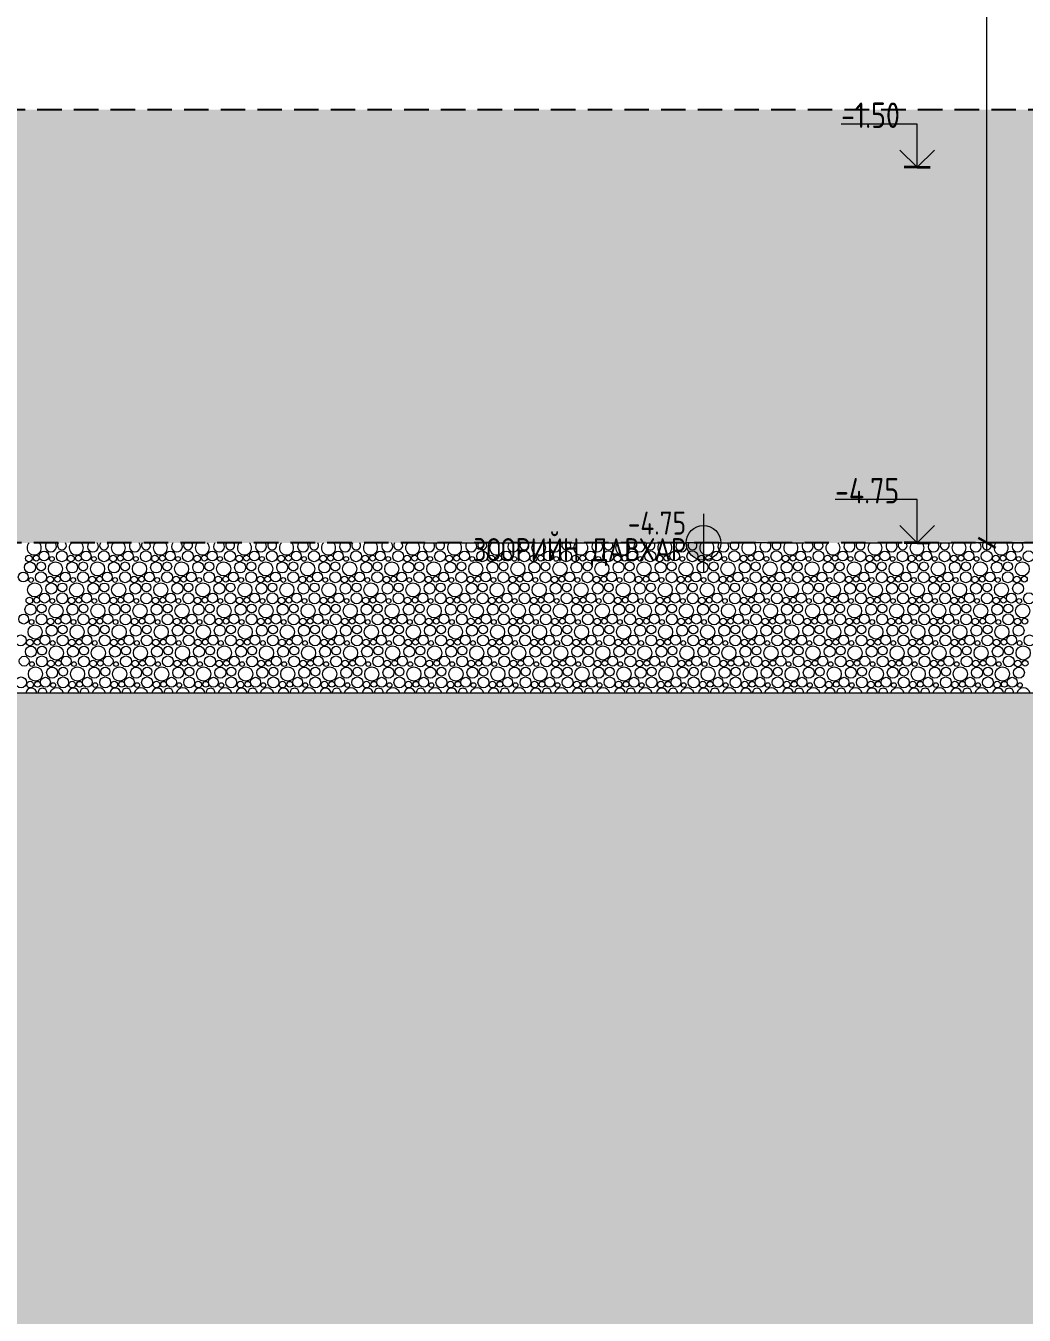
# Model space of a CAD drawing. Header units: millimetres. Extents: x 18162 to 7085488, y 72188 to 247925.
# Drawn here: x 3652466 to 3661105, y 83684 to 94843 of the extents above; entities that cross this region are included whole.
import ezdxf

# ---------------------------------------------------------------- set-up
doc = ezdxf.new("R2010")
doc.units = ezdxf.units.MM
doc.header["$MEASUREMENT"] = 0
doc.linetypes.add('Dot & Dashed', pattern=[670.277762, 317.5, -176.388889, 0, -176.388874])
doc.linetypes.add('Hidden Line', pattern=[317.5, 211.666667, -105.833333])
doc.layers.add('Drawing & Figure', color=7, linetype='Continuous')
doc.styles.add('GENERATED_STYLE_3', font='', dxfattribs={"width": 0.8})
doc.styles.get('GENERATED_STYLE_3').set_extended_font_data('ISOCPEUR MON')
doc.dimstyles.new('GENERATED_STYLE__7', dxfattribs={"dimtxt": 220.000005, "dimasz": 114, "dimexe": 0.18, "dimexo": 342.629951, "dimgap": 0, "dimtad": 1, "dimdec": 0, "dimzin": 0, "dimdsep": 46, "dimtxsty": 'GENERATED_STYLE_3', "dimblk": 'ARROWHEAD_2', "dimblk1": 'ARROWHEAD_2', "dimblk2": 'ARROWHEAD_2', "dimcen": 0.09, "dimclrd": 13, "dimclre": 13, "dimclrt": 13, "dimadec": 0, "dimazin": 0, "dimtfac": 1, "dimtdec": 4, "dimtmove": 0, "dimatfit": 3, "dimfxl": 1, "dimtolj": 1, "dimtzin": 0, "dimarcsym": 0})

# ---------------------------------------------------------------- blocks, each defined once
blk = doc.blocks.new('*X768', base_point=(3761975, 95118))
at = {"color": 254, "linetype": 'Continuous', "lineweight": 13}
for centre, radius in [((3652624, 90254), 42.6), ((3652778, 90252), 47.3), ((3652988, 90254), 42.6), ((3653142, 90252), 47.3), ((3653352, 90254), 42.6), ((3653505, 90252), 47.3), ((3653716, 90254), 42.6), ((3653869, 90252), 47.3), ((3654079, 90254), 42.6), ((3654233, 90252), 47.3), ((3654443, 90254), 42.6), ((3654596, 90252), 47.3), ((3654807, 90254), 42.6), ((3654960, 90252), 47.3), ((3655170, 90254), 42.6), ((3655324, 90252), 47.3), ((3655534, 90254), 42.6), ((3655688, 90252), 47.3), ((3655898, 90254), 42.6), ((3656051, 90252), 47.3), ((3656262, 90254), 42.6), ((3656415, 90252), 47.3), ((3656625, 90254), 42.6), ((3656779, 90252), 47.3), ((3656989, 90254), 42.6), ((3657142, 90252), 47.3), ((3657353, 90254), 42.6), ((3657506, 90252), 47.3), ((3657716, 90254), 42.6), ((3657870, 90252), 47.3), ((3658080, 90254), 42.6), ((3658234, 90252), 47.3), ((3658444, 90254), 42.6), ((3658597, 90252), 47.3), ((3658808, 90254), 42.6), ((3658961, 90252), 47.3), ((3659171, 90254), 42.6), ((3659325, 90252), 47.3), ((3659535, 90254), 42.6), ((3659688, 90252), 47.3), ((3659899, 90254), 42.6), ((3660052, 90252), 47.3), ((3660262, 90254), 42.6), ((3660416, 90252), 47.3), ((3660626, 90254), 42.6), ((3660780, 90252), 47.3), ((3660990, 90254), 42.6), ((3661143, 90252), 47.3), ((3652503, 90155), 47.7), ((3652493, 90233), 28.6), ((3652557, 90236), 25.1), ((3652599, 90164), 38.4), ((3652723, 90143), 61.2), ((3652692, 90229), 20.7), ((3652867, 90155), 47.7), ((3652857, 90233), 28.6), ((3652921, 90236), 25.1), ((3652963, 90164), 38.4), ((3653087, 90143), 61.2), ((3653056, 90229), 20.7), ((3653230, 90155), 47.7), ((3653221, 90233), 28.6), ((3653285, 90236), 25.1), ((3653326, 90164), 38.4), ((3653450, 90143), 61.2), ((3653419, 90229), 20.7), ((3653594, 90155), 47.7), ((3653584, 90233), 28.6), ((3653648, 90236), 25.1), ((3653690, 90164), 38.4), ((3653814, 90143), 61.2), ((3653783, 90229), 20.7), ((3653958, 90155), 47.7), ((3653948, 90233), 28.6), ((3654012, 90236), 25.1), ((3654054, 90164), 38.4), ((3654178, 90143), 61.2), ((3654147, 90229), 20.7), ((3654321, 90155), 47.7), ((3654312, 90233), 28.6), ((3654376, 90236), 25.1), ((3654418, 90164), 38.4), ((3654542, 90143), 61.2), ((3654510, 90229), 20.7), ((3654685, 90155), 47.7), ((3654676, 90233), 28.6), ((3654739, 90236), 25.1), ((3654781, 90164), 38.4), ((3654905, 90143), 61.2), ((3654874, 90229), 20.7), ((3655049, 90155), 47.7), ((3655039, 90233), 28.6), ((3655103, 90236), 25.1), ((3655145, 90164), 38.4), ((3655269, 90143), 61.2), ((3655238, 90229), 20.7), ((3655413, 90155), 47.7), ((3655403, 90233), 28.6), ((3655467, 90236), 25.1), ((3655509, 90164), 38.4), ((3655633, 90143), 61.2), ((3655602, 90229), 20.7), ((3655776, 90155), 47.7), ((3655767, 90233), 28.6), ((3655830, 90236), 25.1), ((3655872, 90164), 38.4), ((3655996, 90143), 61.2), ((3655965, 90229), 20.7), ((3656140, 90155), 47.7), ((3656130, 90233), 28.6), ((3656194, 90236), 25.1), ((3656236, 90164), 38.4), ((3656360, 90143), 61.2), ((3656329, 90229), 20.7), ((3656504, 90155), 47.7), ((3656494, 90233), 28.6), ((3656558, 90236), 25.1), ((3656600, 90164), 38.4), ((3656724, 90143), 61.2), ((3656693, 90229), 20.7), ((3656867, 90155), 47.7), ((3656858, 90233), 28.6), ((3656922, 90236), 25.1), ((3656963, 90164), 38.4), ((3657088, 90143), 61.2), ((3657056, 90229), 20.7), ((3657231, 90155), 47.7), ((3657221, 90233), 28.6), ((3657285, 90236), 25.1), ((3657327, 90164), 38.4), ((3657451, 90143), 61.2), ((3657420, 90229), 20.7), ((3657595, 90155), 47.7), ((3657585, 90233), 28.6), ((3657649, 90236), 25.1), ((3657691, 90164), 38.4), ((3657815, 90143), 61.2), ((3657784, 90229), 20.7), ((3657959, 90155), 47.7), ((3657949, 90233), 28.6), ((3658013, 90236), 25.1), ((3658055, 90164), 38.4), ((3658179, 90143), 61.2), ((3658147, 90229), 20.7), ((3658322, 90155), 47.7), ((3658313, 90233), 28.6), ((3658376, 90236), 25.1), ((3658418, 90164), 38.4), ((3658542, 90143), 61.2), ((3658511, 90229), 20.7), ((3658686, 90155), 47.7), ((3658676, 90233), 28.6), ((3658740, 90236), 25.1), ((3658782, 90164), 38.4), ((3658906, 90143), 61.2), ((3658875, 90229), 20.7), ((3659050, 90155), 47.7), ((3659040, 90233), 28.6), ((3659104, 90236), 25.1), ((3659146, 90164), 38.4), ((3659270, 90143), 61.2), ((3659239, 90229), 20.7), ((3659413, 90155), 47.7), ((3659404, 90233), 28.6), ((3659468, 90236), 25.1), ((3659509, 90164), 38.4), ((3659634, 90143), 61.2), ((3659602, 90229), 20.7), ((3659777, 90155), 47.7), ((3659767, 90233), 28.6), ((3659831, 90236), 25.1), ((3659873, 90164), 38.4), ((3659997, 90143), 61.2), ((3659966, 90229), 20.7), ((3660141, 90155), 47.7), ((3660131, 90233), 28.6), ((3660195, 90236), 25.1), ((3660237, 90164), 38.4), ((3660361, 90143), 61.2), ((3660330, 90229), 20.7), ((3660505, 90155), 47.7), ((3660495, 90233), 28.6), ((3660559, 90236), 25.1), ((3660601, 90164), 38.4), ((3660725, 90143), 61.2), ((3660693, 90229), 20.7), ((3660868, 90155), 47.7), ((3660859, 90233), 28.6), ((3660922, 90236), 25.1), ((3660964, 90164), 38.4), ((3661088, 90143), 61.2), ((3661057, 90229), 20.7), ((3652444, 90072), 42.6), ((3652512, 90047), 20.7), ((3652598, 90070), 47.3), ((3652677, 90051), 28.6), ((3652741, 90054), 25.1), ((3652808, 90072), 42.6), ((3652876, 90047), 20.7), ((3652962, 90070), 47.3), ((3653041, 90051), 28.6), ((3653105, 90054), 25.1), ((3653172, 90072), 42.6), ((3653239, 90047), 20.7), ((3653325, 90070), 47.3), ((3653404, 90051), 28.6), ((3653468, 90054), 25.1), ((3653536, 90072), 42.6), ((3653603, 90047), 20.7), ((3653689, 90070), 47.3), ((3653768, 90051), 28.6), ((3653832, 90054), 25.1), ((3653899, 90072), 42.6), ((3653967, 90047), 20.7), ((3654053, 90070), 47.3), ((3654132, 90051), 28.6), ((3654196, 90054), 25.1), ((3654263, 90072), 42.6), ((3654330, 90047), 20.7), ((3654416, 90070), 47.3), ((3654496, 90051), 28.6), ((3654559, 90054), 25.1), ((3654627, 90072), 42.6), ((3654694, 90047), 20.7), ((3654780, 90070), 47.3), ((3654859, 90051), 28.6), ((3654923, 90054), 25.1), ((3654990, 90072), 42.6), ((3655058, 90047), 20.7), ((3655144, 90070), 47.3), ((3655223, 90051), 28.6), ((3655287, 90054), 25.1), ((3655354, 90072), 42.6), ((3655422, 90047), 20.7), ((3655508, 90070), 47.3), ((3655587, 90051), 28.6), ((3655650, 90054), 25.1), ((3655718, 90072), 42.6), ((3655785, 90047), 20.7), ((3655871, 90070), 47.3), ((3655950, 90051), 28.6), ((3656014, 90054), 25.1), ((3656082, 90072), 42.6), ((3656149, 90047), 20.7), ((3656235, 90070), 47.3), ((3656314, 90051), 28.6), ((3656378, 90054), 25.1), ((3656445, 90072), 42.6), ((3656513, 90047), 20.7), ((3656599, 90070), 47.3), ((3656678, 90051), 28.6), ((3656742, 90054), 25.1), ((3656809, 90072), 42.6), ((3656876, 90047), 20.7), ((3656962, 90070), 47.3), ((3657041, 90051), 28.6), ((3657105, 90054), 25.1), ((3657173, 90072), 42.6), ((3657240, 90047), 20.7), ((3657326, 90070), 47.3), ((3657405, 90051), 28.6), ((3657469, 90054), 25.1), ((3657536, 90072), 42.6), ((3657604, 90047), 20.7), ((3657690, 90070), 47.3), ((3657769, 90051), 28.6), ((3657833, 90054), 25.1), ((3657900, 90072), 42.6), ((3657967, 90047), 20.7), ((3658054, 90070), 47.3), ((3658133, 90051), 28.6), ((3658196, 90054), 25.1), ((3658264, 90072), 42.6), ((3658331, 90047), 20.7), ((3658417, 90070), 47.3), ((3658496, 90051), 28.6), ((3658560, 90054), 25.1), ((3658628, 90072), 42.6), ((3658695, 90047), 20.7), ((3658781, 90070), 47.3), ((3658860, 90051), 28.6), ((3658924, 90054), 25.1), ((3658991, 90072), 42.6), ((3659059, 90047), 20.7), ((3659145, 90070), 47.3), ((3659224, 90051), 28.6), ((3659288, 90054), 25.1), ((3659355, 90072), 42.6), ((3659422, 90047), 20.7), ((3659508, 90070), 47.3), ((3659587, 90051), 28.6), ((3659651, 90054), 25.1), ((3659719, 90072), 42.6), ((3659786, 90047), 20.7), ((3659872, 90070), 47.3), ((3659951, 90051), 28.6), ((3660015, 90054), 25.1), ((3660082, 90072), 42.6), ((3660150, 90047), 20.7), ((3660236, 90070), 47.3), ((3660315, 90051), 28.6), ((3660379, 90054), 25.1), ((3660446, 90072), 42.6), ((3660513, 90047), 20.7), ((3660600, 90070), 47.3), ((3660679, 90051), 28.6), ((3660742, 90054), 25.1), ((3660810, 90072), 42.6), ((3660877, 90047), 20.7), ((3660963, 90070), 47.3), ((3661042, 90051), 28.6), ((3661106, 90054), 25.1), ((3652543, 89961), 61.2), ((3652687, 89973), 47.7), ((3652783, 89982), 38.4), ((3652907, 89961), 61.2), ((3653050, 89973), 47.7), ((3653146, 89982), 38.4), ((3653270, 89961), 61.2), ((3653414, 89973), 47.7), ((3653510, 89982), 38.4), ((3653634, 89961), 61.2), ((3653778, 89973), 47.7), ((3653874, 89982), 38.4), ((3653998, 89961), 61.2), ((3654141, 89973), 47.7), ((3654238, 89982), 38.4), ((3654362, 89961), 61.2), ((3654505, 89973), 47.7), ((3654601, 89982), 38.4), ((3654725, 89961), 61.2), ((3654869, 89973), 47.7), ((3654965, 89982), 38.4), ((3655089, 89961), 61.2), ((3655233, 89973), 47.7), ((3655329, 89982), 38.4), ((3655453, 89961), 61.2), ((3655596, 89973), 47.7), ((3655692, 89982), 38.4), ((3655816, 89961), 61.2), ((3655960, 89973), 47.7), ((3656056, 89982), 38.4), ((3656180, 89961), 61.2), ((3656324, 89973), 47.7), ((3656420, 89982), 38.4), ((3656544, 89961), 61.2), ((3656687, 89973), 47.7), ((3656783, 89982), 38.4), ((3656908, 89961), 61.2), ((3657051, 89973), 47.7), ((3657147, 89982), 38.4), ((3657271, 89961), 61.2), ((3657415, 89973), 47.7), ((3657511, 89982), 38.4), ((3657635, 89961), 61.2), ((3657779, 89973), 47.7), ((3657875, 89982), 38.4), ((3657999, 89961), 61.2), ((3658142, 89973), 47.7), ((3658238, 89982), 38.4), ((3658362, 89961), 61.2), ((3658506, 89973), 47.7), ((3658602, 89982), 38.4), ((3658726, 89961), 61.2), ((3658870, 89973), 47.7), ((3658966, 89982), 38.4), ((3659090, 89961), 61.2), ((3659233, 89973), 47.7), ((3659329, 89982), 38.4), ((3659454, 89961), 61.2), ((3659597, 89973), 47.7), ((3659693, 89982), 38.4), ((3659817, 89961), 61.2), ((3659961, 89973), 47.7), ((3660057, 89982), 38.4), ((3660181, 89961), 61.2), ((3660325, 89973), 47.7), ((3660421, 89982), 38.4), ((3660545, 89961), 61.2), ((3660688, 89973), 47.7), ((3660784, 89982), 38.4), ((3660908, 89961), 61.2), ((3661052, 89973), 47.7), ((3652507, 89791), 47.7), ((3652497, 89869), 28.6), ((3652561, 89872), 25.1), ((3652603, 89800), 38.4), ((3652628, 89890), 42.6), ((3652727, 89779), 61.2), ((3652696, 89865), 20.7), ((3652782, 89888), 47.3), ((3652870, 89791), 47.7), ((3652861, 89869), 28.6), ((3652925, 89872), 25.1), ((3652966, 89800), 38.4), ((3652992, 89890), 42.6), ((3653090, 89779), 61.2), ((3653059, 89865), 20.7), ((3653145, 89888), 47.3), ((3653234, 89791), 47.7), ((3653224, 89869), 28.6), ((3653288, 89872), 25.1), ((3653330, 89800), 38.4), ((3653356, 89890), 42.6), ((3653454, 89779), 61.2), ((3653423, 89865), 20.7), ((3653509, 89888), 47.3), ((3653598, 89791), 47.7), ((3653588, 89869), 28.6), ((3653652, 89872), 25.1), ((3653694, 89800), 38.4), ((3653719, 89890), 42.6), ((3653818, 89779), 61.2), ((3653787, 89865), 20.7), ((3653873, 89888), 47.3), ((3653961, 89791), 47.7), ((3653952, 89869), 28.6), ((3654016, 89872), 25.1), ((3654058, 89800), 38.4), ((3654083, 89890), 42.6), ((3654182, 89779), 61.2), ((3654150, 89865), 20.7), ((3654236, 89888), 47.3), ((3654325, 89791), 47.7), ((3654316, 89869), 28.6), ((3654379, 89872), 25.1), ((3654421, 89800), 38.4), ((3654447, 89890), 42.6), ((3654545, 89779), 61.2), ((3654514, 89865), 20.7), ((3654600, 89888), 47.3), ((3654689, 89791), 47.7), ((3654679, 89869), 28.6), ((3654743, 89872), 25.1), ((3654785, 89800), 38.4), ((3654810, 89890), 42.6), ((3654909, 89779), 61.2), ((3654878, 89865), 20.7), ((3654964, 89888), 47.3), ((3655053, 89791), 47.7), ((3655043, 89869), 28.6), ((3655107, 89872), 25.1), ((3655149, 89800), 38.4), ((3655174, 89890), 42.6), ((3655273, 89779), 61.2), ((3655242, 89865), 20.7), ((3655328, 89888), 47.3), ((3655416, 89791), 47.7), ((3655407, 89869), 28.6), ((3655470, 89872), 25.1), ((3655512, 89800), 38.4), ((3655538, 89890), 42.6), ((3655636, 89779), 61.2), ((3655605, 89865), 20.7), ((3655691, 89888), 47.3), ((3655780, 89791), 47.7), ((3655770, 89869), 28.6), ((3655834, 89872), 25.1), ((3655876, 89800), 38.4), ((3655902, 89890), 42.6), ((3656000, 89779), 61.2), ((3655969, 89865), 20.7), ((3656055, 89888), 47.3), ((3656144, 89791), 47.7), ((3656134, 89869), 28.6), ((3656198, 89872), 25.1), ((3656240, 89800), 38.4), ((3656265, 89890), 42.6), ((3656364, 89779), 61.2), ((3656333, 89865), 20.7), ((3656419, 89888), 47.3), ((3656507, 89791), 47.7), ((3656498, 89869), 28.6), ((3656562, 89872), 25.1), ((3656603, 89800), 38.4), ((3656629, 89890), 42.6), ((3656728, 89779), 61.2), ((3656696, 89865), 20.7), ((3656782, 89888), 47.3), ((3656871, 89791), 47.7), ((3656861, 89869), 28.6), ((3656925, 89872), 25.1), ((3656967, 89800), 38.4), ((3656993, 89890), 42.6), ((3657091, 89779), 61.2), ((3657060, 89865), 20.7), ((3657146, 89888), 47.3), ((3657235, 89791), 47.7), ((3657225, 89869), 28.6), ((3657289, 89872), 25.1), ((3657331, 89800), 38.4), ((3657356, 89890), 42.6), ((3657455, 89779), 61.2), ((3657424, 89865), 20.7), ((3657510, 89888), 47.3), ((3657599, 89791), 47.7), ((3657589, 89869), 28.6), ((3657653, 89872), 25.1), ((3657695, 89800), 38.4), ((3657720, 89890), 42.6), ((3657819, 89779), 61.2), ((3657787, 89865), 20.7), ((3657874, 89888), 47.3), ((3657962, 89791), 47.7), ((3657953, 89869), 28.6), ((3658016, 89872), 25.1), ((3658058, 89800), 38.4), ((3658084, 89890), 42.6), ((3658182, 89779), 61.2), ((3658151, 89865), 20.7), ((3658237, 89888), 47.3), ((3658326, 89791), 47.7), ((3658316, 89869), 28.6), ((3658380, 89872), 25.1), ((3658422, 89800), 38.4), ((3658448, 89890), 42.6), ((3658546, 89779), 61.2), ((3658515, 89865), 20.7), ((3658601, 89888), 47.3), ((3658690, 89791), 47.7), ((3658680, 89869), 28.6), ((3658744, 89872), 25.1), ((3658786, 89800), 38.4), ((3658811, 89890), 42.6), ((3658910, 89779), 61.2), ((3658879, 89865), 20.7), ((3658965, 89888), 47.3), ((3659053, 89791), 47.7), ((3659044, 89869), 28.6), ((3659108, 89872), 25.1), ((3659149, 89800), 38.4), ((3659175, 89890), 42.6), ((3659274, 89779), 61.2), ((3659242, 89865), 20.7), ((3659328, 89888), 47.3), ((3659417, 89791), 47.7), ((3659407, 89869), 28.6), ((3659471, 89872), 25.1), ((3659513, 89800), 38.4), ((3659539, 89890), 42.6), ((3659637, 89779), 61.2), ((3659606, 89865), 20.7), ((3659692, 89888), 47.3), ((3659781, 89791), 47.7), ((3659771, 89869), 28.6), ((3659835, 89872), 25.1), ((3659877, 89800), 38.4), ((3659902, 89890), 42.6), ((3660001, 89779), 61.2), ((3659970, 89865), 20.7), ((3660056, 89888), 47.3), ((3660145, 89791), 47.7), ((3660135, 89869), 28.6), ((3660199, 89872), 25.1), ((3660241, 89800), 38.4), ((3660266, 89890), 42.6), ((3660365, 89779), 61.2), ((3660333, 89865), 20.7), ((3660420, 89888), 47.3), ((3660508, 89791), 47.7), ((3660499, 89869), 28.6), ((3660562, 89872), 25.1), ((3660604, 89800), 38.4), ((3660630, 89890), 42.6), ((3660728, 89779), 61.2), ((3660697, 89865), 20.7), ((3660783, 89888), 47.3), ((3660872, 89791), 47.7), ((3660862, 89869), 28.6), ((3660926, 89872), 25.1), ((3660968, 89800), 38.4), ((3660993, 89890), 42.6), ((3661092, 89779), 61.2), ((3661061, 89865), 20.7), ((3661147, 89888), 47.3), ((3652448, 89708), 42.6), ((3652602, 89706), 47.3), ((3652812, 89708), 42.6), ((3652965, 89706), 47.3), ((3653176, 89708), 42.6), ((3653329, 89706), 47.3), ((3653539, 89708), 42.6), ((3653693, 89706), 47.3), ((3653903, 89708), 42.6), ((3654056, 89706), 47.3), ((3654267, 89708), 42.6), ((3654420, 89706), 47.3), ((3654630, 89708), 42.6), ((3654784, 89706), 47.3), ((3654994, 89708), 42.6), ((3655148, 89706), 47.3), ((3655358, 89708), 42.6), ((3655511, 89706), 47.3), ((3655722, 89708), 42.6), ((3655875, 89706), 47.3), ((3656085, 89708), 42.6), ((3656239, 89706), 47.3), ((3656449, 89708), 42.6), ((3656602, 89706), 47.3), ((3656813, 89708), 42.6), ((3656966, 89706), 47.3), ((3657176, 89708), 42.6), ((3657330, 89706), 47.3), ((3657540, 89708), 42.6), ((3657694, 89706), 47.3), ((3657904, 89708), 42.6), ((3658057, 89706), 47.3), ((3658268, 89708), 42.6), ((3658421, 89706), 47.3), ((3658631, 89708), 42.6), ((3658785, 89706), 47.3), ((3658995, 89708), 42.6), ((3659148, 89706), 47.3), ((3659359, 89708), 42.6), ((3659512, 89706), 47.3), ((3659722, 89708), 42.6), ((3659876, 89706), 47.3), ((3660086, 89708), 42.6), ((3660240, 89706), 47.3), ((3660450, 89708), 42.6), ((3660603, 89706), 47.3), ((3660813, 89708), 42.6), ((3660967, 89706), 47.3), ((3652547, 89597), 61.2), ((3652516, 89683), 20.7), ((3652690, 89609), 47.7), ((3652681, 89687), 28.6), ((3652745, 89690), 25.1), ((3652786, 89618), 38.4), ((3652910, 89597), 61.2), ((3652879, 89683), 20.7), ((3653054, 89609), 47.7), ((3653044, 89687), 28.6), ((3653108, 89690), 25.1), ((3653150, 89618), 38.4), ((3653274, 89597), 61.2), ((3653243, 89683), 20.7), ((3653418, 89609), 47.7), ((3653408, 89687), 28.6), ((3653472, 89690), 25.1), ((3653514, 89618), 38.4), ((3653638, 89597), 61.2), ((3653607, 89683), 20.7), ((3653781, 89609), 47.7), ((3653772, 89687), 28.6), ((3653836, 89690), 25.1), ((3653878, 89618), 38.4), ((3654002, 89597), 61.2), ((3653970, 89683), 20.7), ((3654145, 89609), 47.7), ((3654136, 89687), 28.6), ((3654199, 89690), 25.1), ((3654241, 89618), 38.4), ((3654365, 89597), 61.2), ((3654334, 89683), 20.7), ((3654509, 89609), 47.7), ((3654499, 89687), 28.6), ((3654563, 89690), 25.1), ((3654605, 89618), 38.4), ((3654729, 89597), 61.2), ((3654698, 89683), 20.7), ((3654873, 89609), 47.7), ((3654863, 89687), 28.6), ((3654927, 89690), 25.1), ((3654969, 89618), 38.4), ((3655093, 89597), 61.2), ((3655062, 89683), 20.7), ((3655236, 89609), 47.7), ((3655227, 89687), 28.6), ((3655290, 89690), 25.1), ((3655332, 89618), 38.4), ((3655456, 89597), 61.2), ((3655425, 89683), 20.7), ((3655600, 89609), 47.7), ((3655590, 89687), 28.6), ((3655654, 89690), 25.1), ((3655696, 89618), 38.4), ((3655820, 89597), 61.2), ((3655789, 89683), 20.7), ((3655964, 89609), 47.7), ((3655954, 89687), 28.6), ((3656018, 89690), 25.1), ((3656060, 89618), 38.4), ((3656184, 89597), 61.2), ((3656153, 89683), 20.7), ((3656327, 89609), 47.7), ((3656318, 89687), 28.6), ((3656382, 89690), 25.1), ((3656423, 89618), 38.4), ((3656548, 89597), 61.2), ((3656516, 89683), 20.7), ((3656691, 89609), 47.7), ((3656681, 89687), 28.6), ((3656745, 89690), 25.1), ((3656787, 89618), 38.4), ((3656911, 89597), 61.2), ((3656880, 89683), 20.7), ((3657055, 89609), 47.7), ((3657045, 89687), 28.6), ((3657109, 89690), 25.1), ((3657151, 89618), 38.4), ((3657275, 89597), 61.2), ((3657244, 89683), 20.7), ((3657419, 89609), 47.7), ((3657409, 89687), 28.6), ((3657473, 89690), 25.1), ((3657515, 89618), 38.4), ((3657639, 89597), 61.2), ((3657607, 89683), 20.7), ((3657782, 89609), 47.7), ((3657773, 89687), 28.6), ((3657836, 89690), 25.1), ((3657878, 89618), 38.4), ((3658002, 89597), 61.2), ((3657971, 89683), 20.7), ((3658146, 89609), 47.7), ((3658136, 89687), 28.6), ((3658200, 89690), 25.1), ((3658242, 89618), 38.4), ((3658366, 89597), 61.2), ((3658335, 89683), 20.7), ((3658510, 89609), 47.7), ((3658500, 89687), 28.6), ((3658564, 89690), 25.1), ((3658606, 89618), 38.4), ((3658730, 89597), 61.2), ((3658699, 89683), 20.7), ((3658873, 89609), 47.7), ((3658864, 89687), 28.6), ((3658928, 89690), 25.1), ((3658969, 89618), 38.4), ((3659094, 89597), 61.2), ((3659062, 89683), 20.7), ((3659237, 89609), 47.7), ((3659227, 89687), 28.6), ((3659291, 89690), 25.1), ((3659333, 89618), 38.4), ((3659457, 89597), 61.2), ((3659426, 89683), 20.7), ((3659601, 89609), 47.7), ((3659591, 89687), 28.6), ((3659655, 89690), 25.1), ((3659697, 89618), 38.4), ((3659821, 89597), 61.2), ((3659790, 89683), 20.7), ((3659965, 89609), 47.7), ((3659955, 89687), 28.6), ((3660019, 89690), 25.1), ((3660061, 89618), 38.4), ((3660185, 89597), 61.2), ((3660153, 89683), 20.7), ((3660328, 89609), 47.7), ((3660319, 89687), 28.6), ((3660382, 89690), 25.1), ((3660424, 89618), 38.4), ((3660548, 89597), 61.2), ((3660517, 89683), 20.7), ((3660692, 89609), 47.7), ((3660682, 89687), 28.6), ((3660746, 89690), 25.1), ((3660788, 89618), 38.4), ((3660912, 89597), 61.2), ((3660881, 89683), 20.7), ((3661056, 89609), 47.7), ((3661046, 89687), 28.6), ((3661110, 89690), 25.1), ((3652422, 89524), 47.3), ((3652501, 89505), 28.6), ((3652565, 89508), 25.1), ((3652632, 89526), 42.6), ((3652699, 89501), 20.7), ((3652785, 89524), 47.3), ((3652864, 89505), 28.6), ((3652928, 89508), 25.1), ((3652996, 89526), 42.6), ((3653063, 89501), 20.7), ((3653149, 89524), 47.3), ((3653228, 89505), 28.6), ((3653292, 89508), 25.1), ((3653359, 89526), 42.6), ((3653427, 89501), 20.7), ((3653513, 89524), 47.3), ((3653592, 89505), 28.6), ((3653656, 89508), 25.1), ((3653723, 89526), 42.6), ((3653790, 89501), 20.7), ((3653876, 89524), 47.3), ((3653956, 89505), 28.6), ((3654019, 89508), 25.1), ((3654087, 89526), 42.6), ((3654154, 89501), 20.7), ((3654240, 89524), 47.3), ((3654319, 89505), 28.6), ((3654383, 89508), 25.1), ((3654450, 89526), 42.6), ((3654518, 89501), 20.7), ((3654604, 89524), 47.3), ((3654683, 89505), 28.6), ((3654747, 89508), 25.1), ((3654814, 89526), 42.6), ((3654882, 89501), 20.7), ((3654968, 89524), 47.3), ((3655047, 89505), 28.6), ((3655110, 89508), 25.1), ((3655178, 89526), 42.6), ((3655245, 89501), 20.7), ((3655331, 89524), 47.3), ((3655410, 89505), 28.6), ((3655474, 89508), 25.1), ((3655542, 89526), 42.6), ((3655609, 89501), 20.7), ((3655695, 89524), 47.3), ((3655774, 89505), 28.6), ((3655838, 89508), 25.1), ((3655905, 89526), 42.6), ((3655973, 89501), 20.7), ((3656059, 89524), 47.3), ((3656138, 89505), 28.6), ((3656202, 89508), 25.1), ((3656269, 89526), 42.6), ((3656336, 89501), 20.7), ((3656422, 89524), 47.3), ((3656501, 89505), 28.6), ((3656565, 89508), 25.1), ((3656633, 89526), 42.6), ((3656700, 89501), 20.7), ((3656786, 89524), 47.3), ((3656865, 89505), 28.6), ((3656929, 89508), 25.1), ((3656996, 89526), 42.6), ((3657064, 89501), 20.7), ((3657150, 89524), 47.3), ((3657229, 89505), 28.6), ((3657293, 89508), 25.1), ((3657360, 89526), 42.6), ((3657427, 89501), 20.7), ((3657514, 89524), 47.3), ((3657593, 89505), 28.6), ((3657656, 89508), 25.1), ((3657724, 89526), 42.6), ((3657791, 89501), 20.7), ((3657877, 89524), 47.3), ((3657956, 89505), 28.6), ((3658020, 89508), 25.1), ((3658088, 89526), 42.6), ((3658155, 89501), 20.7), ((3658241, 89524), 47.3), ((3658320, 89505), 28.6), ((3658384, 89508), 25.1), ((3658451, 89526), 42.6), ((3658519, 89501), 20.7), ((3658605, 89524), 47.3), ((3658684, 89505), 28.6), ((3658748, 89508), 25.1), ((3658815, 89526), 42.6), ((3658882, 89501), 20.7), ((3658968, 89524), 47.3), ((3659047, 89505), 28.6), ((3659111, 89508), 25.1), ((3659179, 89526), 42.6), ((3659246, 89501), 20.7), ((3659332, 89524), 47.3), ((3659411, 89505), 28.6), ((3659475, 89508), 25.1), ((3659542, 89526), 42.6), ((3659610, 89501), 20.7), ((3659696, 89524), 47.3), ((3659775, 89505), 28.6), ((3659839, 89508), 25.1), ((3659906, 89526), 42.6), ((3659973, 89501), 20.7), ((3660060, 89524), 47.3), ((3660139, 89505), 28.6), ((3660202, 89508), 25.1), ((3660270, 89526), 42.6), ((3660337, 89501), 20.7), ((3660423, 89524), 47.3), ((3660502, 89505), 28.6), ((3660566, 89508), 25.1), ((3660633, 89526), 42.6), ((3660701, 89501), 20.7), ((3660787, 89524), 47.3), ((3660866, 89505), 28.6), ((3660930, 89508), 25.1), ((3660997, 89526), 42.6), ((3661065, 89501), 20.7), ((3661151, 89524), 47.3), ((3652510, 89427), 47.7), ((3652605, 89342), 47.3), ((3652606, 89436), 38.4), ((3652730, 89415), 61.2), ((3652874, 89427), 47.7), ((3652969, 89342), 47.3), ((3652970, 89436), 38.4), ((3653094, 89415), 61.2), ((3653238, 89427), 47.7), ((3653333, 89342), 47.3), ((3653334, 89436), 38.4), ((3653458, 89415), 61.2), ((3653601, 89427), 47.7), ((3653696, 89342), 47.3), ((3653698, 89436), 38.4), ((3653822, 89415), 61.2), ((3653965, 89427), 47.7), ((3654060, 89342), 47.3), ((3654061, 89436), 38.4), ((3654185, 89415), 61.2), ((3654329, 89427), 47.7), ((3654424, 89342), 47.3), ((3654425, 89436), 38.4), ((3654549, 89415), 61.2), ((3654693, 89427), 47.7), ((3654788, 89342), 47.3), ((3654789, 89436), 38.4), ((3654913, 89415), 61.2), ((3655056, 89427), 47.7), ((3655151, 89342), 47.3), ((3655152, 89436), 38.4), ((3655276, 89415), 61.2), ((3655420, 89427), 47.7), ((3655515, 89342), 47.3), ((3655516, 89436), 38.4), ((3655640, 89415), 61.2), ((3655784, 89427), 47.7), ((3655879, 89342), 47.3), ((3655880, 89436), 38.4), ((3656004, 89415), 61.2), ((3656147, 89427), 47.7), ((3656242, 89342), 47.3), ((3656243, 89436), 38.4), ((3656368, 89415), 61.2), ((3656511, 89427), 47.7), ((3656606, 89342), 47.3), ((3656607, 89436), 38.4), ((3656731, 89415), 61.2), ((3656875, 89427), 47.7), ((3656970, 89342), 47.3), ((3656971, 89436), 38.4), ((3657095, 89415), 61.2), ((3657239, 89427), 47.7), ((3657334, 89342), 47.3), ((3657335, 89436), 38.4), ((3657459, 89415), 61.2), ((3657602, 89427), 47.7), ((3657697, 89342), 47.3), ((3657698, 89436), 38.4), ((3657822, 89415), 61.2), ((3657966, 89427), 47.7), ((3658061, 89342), 47.3), ((3658062, 89436), 38.4), ((3658186, 89415), 61.2), ((3658330, 89427), 47.7), ((3658425, 89342), 47.3), ((3658426, 89436), 38.4), ((3658550, 89415), 61.2), ((3658693, 89427), 47.7), ((3658788, 89342), 47.3), ((3658789, 89436), 38.4), ((3658914, 89415), 61.2), ((3659057, 89427), 47.7), ((3659152, 89342), 47.3), ((3659153, 89436), 38.4), ((3659277, 89415), 61.2), ((3659421, 89427), 47.7), ((3659516, 89342), 47.3), ((3659517, 89436), 38.4), ((3659641, 89415), 61.2), ((3659785, 89427), 47.7), ((3659880, 89342), 47.3), ((3659881, 89436), 38.4), ((3660005, 89415), 61.2), ((3660148, 89427), 47.7), ((3660243, 89342), 47.3), ((3660244, 89436), 38.4), ((3660368, 89415), 61.2), ((3660512, 89427), 47.7), ((3660607, 89342), 47.3), ((3660608, 89436), 38.4), ((3660732, 89415), 61.2), ((3660876, 89427), 47.7), ((3660971, 89342), 47.3), ((3660972, 89436), 38.4), ((3661096, 89415), 61.2), ((3652452, 89344), 42.6), ((3652550, 89233), 61.2), ((3652519, 89319), 20.7), ((3652694, 89245), 47.7), ((3652684, 89323), 28.6), ((3652748, 89326), 25.1), ((3652790, 89254), 38.4), ((3652816, 89344), 42.6), ((3652914, 89233), 61.2), ((3652883, 89319), 20.7), ((3653058, 89245), 47.7), ((3653048, 89323), 28.6), ((3653112, 89326), 25.1), ((3653154, 89254), 38.4), ((3653179, 89344), 42.6), ((3653278, 89233), 61.2), ((3653247, 89319), 20.7), ((3653421, 89245), 47.7), ((3653412, 89323), 28.6), ((3653476, 89326), 25.1), ((3653518, 89254), 38.4), ((3653543, 89344), 42.6), ((3653642, 89233), 61.2), ((3653610, 89319), 20.7), ((3653785, 89245), 47.7), ((3653776, 89323), 28.6), ((3653839, 89326), 25.1), ((3653881, 89254), 38.4), ((3653907, 89344), 42.6), ((3654005, 89233), 61.2), ((3653974, 89319), 20.7), ((3654149, 89245), 47.7), ((3654139, 89323), 28.6), ((3654203, 89326), 25.1), ((3654245, 89254), 38.4), ((3654270, 89344), 42.6), ((3654369, 89233), 61.2), ((3654338, 89319), 20.7), ((3654513, 89245), 47.7), ((3654503, 89323), 28.6), ((3654567, 89326), 25.1), ((3654609, 89254), 38.4), ((3654634, 89344), 42.6), ((3654733, 89233), 61.2), ((3654702, 89319), 20.7), ((3654876, 89245), 47.7), ((3654867, 89323), 28.6), ((3654930, 89326), 25.1), ((3654972, 89254), 38.4), ((3654998, 89344), 42.6), ((3655096, 89233), 61.2), ((3655065, 89319), 20.7), ((3655240, 89245), 47.7), ((3655230, 89323), 28.6), ((3655294, 89326), 25.1), ((3655336, 89254), 38.4), ((3655362, 89344), 42.6), ((3655460, 89233), 61.2), ((3655429, 89319), 20.7), ((3655604, 89245), 47.7), ((3655594, 89323), 28.6), ((3655658, 89326), 25.1), ((3655700, 89254), 38.4), ((3655725, 89344), 42.6), ((3655824, 89233), 61.2), ((3655793, 89319), 20.7), ((3655967, 89245), 47.7), ((3655958, 89323), 28.6), ((3656022, 89326), 25.1), ((3656063, 89254), 38.4), ((3656089, 89344), 42.6), ((3656188, 89233), 61.2), ((3656156, 89319), 20.7), ((3656331, 89245), 47.7), ((3656321, 89323), 28.6), ((3656385, 89326), 25.1), ((3656427, 89254), 38.4), ((3656453, 89344), 42.6), ((3656551, 89233), 61.2), ((3656520, 89319), 20.7), ((3656695, 89245), 47.7), ((3656685, 89323), 28.6), ((3656749, 89326), 25.1), ((3656791, 89254), 38.4), ((3656816, 89344), 42.6), ((3656915, 89233), 61.2), ((3656884, 89319), 20.7), ((3657059, 89245), 47.7), ((3657049, 89323), 28.6), ((3657113, 89326), 25.1), ((3657155, 89254), 38.4), ((3657180, 89344), 42.6), ((3657279, 89233), 61.2), ((3657247, 89319), 20.7), ((3657422, 89245), 47.7), ((3657413, 89323), 28.6), ((3657476, 89326), 25.1), ((3657518, 89254), 38.4), ((3657544, 89344), 42.6), ((3657642, 89233), 61.2), ((3657611, 89319), 20.7), ((3657786, 89245), 47.7), ((3657776, 89323), 28.6), ((3657840, 89326), 25.1), ((3657882, 89254), 38.4), ((3657908, 89344), 42.6), ((3658006, 89233), 61.2), ((3657975, 89319), 20.7), ((3658150, 89245), 47.7), ((3658140, 89323), 28.6), ((3658204, 89326), 25.1), ((3658246, 89254), 38.4), ((3658271, 89344), 42.6), ((3658370, 89233), 61.2), ((3658339, 89319), 20.7), ((3658513, 89245), 47.7), ((3658504, 89323), 28.6), ((3658568, 89326), 25.1), ((3658609, 89254), 38.4), ((3658635, 89344), 42.6), ((3658734, 89233), 61.2), ((3658702, 89319), 20.7), ((3658877, 89245), 47.7), ((3658867, 89323), 28.6), ((3658931, 89326), 25.1), ((3658973, 89254), 38.4), ((3658999, 89344), 42.6), ((3659097, 89233), 61.2), ((3659066, 89319), 20.7), ((3659241, 89245), 47.7), ((3659231, 89323), 28.6), ((3659295, 89326), 25.1), ((3659337, 89254), 38.4), ((3659362, 89344), 42.6), ((3659461, 89233), 61.2), ((3659430, 89319), 20.7), ((3659605, 89245), 47.7), ((3659595, 89323), 28.6), ((3659659, 89326), 25.1), ((3659701, 89254), 38.4), ((3659726, 89344), 42.6), ((3659825, 89233), 61.2), ((3659793, 89319), 20.7), ((3659968, 89245), 47.7), ((3659959, 89323), 28.6), ((3660022, 89326), 25.1), ((3660064, 89254), 38.4), ((3660090, 89344), 42.6), ((3660188, 89233), 61.2), ((3660157, 89319), 20.7), ((3660332, 89245), 47.7), ((3660322, 89323), 28.6), ((3660386, 89326), 25.1), ((3660428, 89254), 38.4), ((3660453, 89344), 42.6), ((3660552, 89233), 61.2), ((3660521, 89319), 20.7), ((3660696, 89245), 47.7), ((3660686, 89323), 28.6), ((3660750, 89326), 25.1), ((3660792, 89254), 38.4), ((3660817, 89344), 42.6), ((3660916, 89233), 61.2), ((3660885, 89319), 20.7), ((3661059, 89245), 47.7), ((3661050, 89323), 28.6), ((3661113, 89326), 25.1), ((3652425, 89160), 47.3), ((3652504, 89141), 28.6), ((3652568, 89144), 25.1), ((3652636, 89162), 42.6), ((3652789, 89160), 47.3), ((3652868, 89141), 28.6), ((3652932, 89144), 25.1), ((3652999, 89162), 42.6), ((3653153, 89160), 47.3), ((3653232, 89141), 28.6), ((3653296, 89144), 25.1), ((3653363, 89162), 42.6), ((3653516, 89160), 47.3), ((3653596, 89141), 28.6), ((3653659, 89144), 25.1), ((3653727, 89162), 42.6), ((3653880, 89160), 47.3), ((3653959, 89141), 28.6), ((3654023, 89144), 25.1), ((3654090, 89162), 42.6), ((3654244, 89160), 47.3), ((3654323, 89141), 28.6), ((3654387, 89144), 25.1), ((3654454, 89162), 42.6), ((3654608, 89160), 47.3), ((3654687, 89141), 28.6), ((3654750, 89144), 25.1), ((3654818, 89162), 42.6), ((3654971, 89160), 47.3), ((3655050, 89141), 28.6), ((3655114, 89144), 25.1), ((3655182, 89162), 42.6), ((3655335, 89160), 47.3), ((3655414, 89141), 28.6), ((3655478, 89144), 25.1), ((3655545, 89162), 42.6), ((3655699, 89160), 47.3), ((3655778, 89141), 28.6), ((3655842, 89144), 25.1), ((3655909, 89162), 42.6), ((3656062, 89160), 47.3), ((3656141, 89141), 28.6), ((3656205, 89144), 25.1), ((3656273, 89162), 42.6), ((3656426, 89160), 47.3), ((3656505, 89141), 28.6), ((3656569, 89144), 25.1), ((3656636, 89162), 42.6), ((3656790, 89160), 47.3), ((3656869, 89141), 28.6), ((3656933, 89144), 25.1), ((3657000, 89162), 42.6), ((3657154, 89160), 47.3), ((3657233, 89141), 28.6), ((3657296, 89144), 25.1), ((3657364, 89162), 42.6), ((3657517, 89160), 47.3), ((3657596, 89141), 28.6), ((3657660, 89144), 25.1), ((3657728, 89162), 42.6), ((3657881, 89160), 47.3), ((3657960, 89141), 28.6), ((3658024, 89144), 25.1), ((3658091, 89162), 42.6), ((3658245, 89160), 47.3), ((3658324, 89141), 28.6), ((3658388, 89144), 25.1), ((3658455, 89162), 42.6), ((3658608, 89160), 47.3), ((3658687, 89141), 28.6), ((3658751, 89144), 25.1), ((3658819, 89162), 42.6), ((3658972, 89160), 47.3), ((3659051, 89141), 28.6), ((3659115, 89144), 25.1), ((3659182, 89162), 42.6), ((3659336, 89160), 47.3), ((3659415, 89141), 28.6), ((3659479, 89144), 25.1), ((3659546, 89162), 42.6), ((3659700, 89160), 47.3), ((3659779, 89141), 28.6), ((3659842, 89144), 25.1), ((3659910, 89162), 42.6), ((3660063, 89160), 47.3), ((3660142, 89141), 28.6), ((3660206, 89144), 25.1), ((3660273, 89162), 42.6), ((3660427, 89160), 47.3), ((3660506, 89141), 28.6), ((3660570, 89144), 25.1), ((3660637, 89162), 42.6), ((3660791, 89160), 47.3), ((3660870, 89141), 28.6), ((3660933, 89144), 25.1), ((3661001, 89162), 42.6), ((3652703, 89137), 20.7), ((3653067, 89137), 20.7), ((3653430, 89137), 20.7), ((3653794, 89137), 20.7), ((3654158, 89137), 20.7), ((3654522, 89137), 20.7), ((3654885, 89137), 20.7), ((3655249, 89137), 20.7), ((3655613, 89137), 20.7), ((3655976, 89137), 20.7), ((3656340, 89137), 20.7), ((3656704, 89137), 20.7), ((3657067, 89137), 20.7), ((3657431, 89137), 20.7), ((3657795, 89137), 20.7), ((3658159, 89137), 20.7), ((3658522, 89137), 20.7), ((3658886, 89137), 20.7), ((3659250, 89137), 20.7), ((3659613, 89137), 20.7), ((3659977, 89137), 20.7), ((3660341, 89137), 20.7), ((3660705, 89137), 20.7), ((3661068, 89137), 20.7)]:
    blk.add_circle(centre, radius, dxfattribs=at)
for centre, radius, start, end in [((3652539, 90325), 61.2, 135.2242, 44.7758), ((3652683, 90337), 47.7, 140.0127, 39.9873), ((3652779, 90346), 38.4, 145.2936, 34.7064), ((3652903, 90325), 61.2, 135.2242, 44.7758), ((3653047, 90337), 47.7, 140.0127, 39.9873), ((3653143, 90346), 38.4, 145.2936, 34.7064), ((3653267, 90325), 61.2, 135.2242, 44.7758), ((3653410, 90337), 47.7, 140.0127, 39.9873), ((3653506, 90346), 38.4, 145.2936, 34.7064), ((3653630, 90325), 61.2, 135.2242, 44.7758), ((3653774, 90337), 47.7, 140.0127, 39.9873), ((3653870, 90346), 38.4, 145.2936, 34.7064), ((3653994, 90325), 61.2, 135.2242, 44.7758), ((3654138, 90337), 47.7, 140.0127, 39.9873), ((3654234, 90346), 38.4, 145.2936, 34.7064), ((3654358, 90325), 61.2, 135.2242, 44.7758), ((3654501, 90337), 47.7, 140.0127, 39.9873), ((3654598, 90346), 38.4, 145.2936, 34.7064), ((3654722, 90325), 61.2, 135.2242, 44.7758), ((3654865, 90337), 47.7, 140.0127, 39.9873), ((3654961, 90346), 38.4, 145.2936, 34.7064), ((3655085, 90325), 61.2, 135.2242, 44.7758), ((3655229, 90337), 47.7, 140.0127, 39.9873), ((3655325, 90346), 38.4, 145.2936, 34.7064), ((3655449, 90325), 61.2, 135.2242, 44.7758), ((3655593, 90337), 47.7, 140.0127, 39.9873), ((3655689, 90346), 38.4, 145.2936, 34.7064), ((3655813, 90325), 61.2, 135.2242, 44.7758), ((3655956, 90337), 47.7, 140.0127, 39.9873), ((3656052, 90346), 38.4, 145.2936, 34.7064), ((3656176, 90325), 61.2, 135.2242, 44.7758), ((3656320, 90337), 47.7, 140.0127, 39.9873), ((3656416, 90346), 38.4, 145.2936, 34.7064), ((3656540, 90325), 61.2, 135.2242, 44.7758), ((3656684, 90337), 47.7, 140.0127, 39.9873), ((3656780, 90346), 38.4, 145.2936, 34.7064), ((3656904, 90325), 61.2, 135.2242, 44.7758), ((3657047, 90337), 47.7, 140.0127, 39.9873), ((3657143, 90346), 38.4, 145.2936, 34.7064), ((3657268, 90325), 61.2, 135.2242, 44.7758), ((3657411, 90337), 47.7, 140.0127, 39.9873), ((3657507, 90346), 38.4, 145.2936, 34.7064), ((3657631, 90325), 61.2, 135.2242, 44.7758), ((3657775, 90337), 47.7, 140.0127, 39.9873), ((3657871, 90346), 38.4, 145.2936, 34.7064), ((3657995, 90325), 61.2, 135.2242, 44.7758), ((3658139, 90337), 47.7, 140.0127, 39.9873), ((3658235, 90346), 38.4, 145.2936, 34.7064), ((3658359, 90325), 61.2, 135.2242, 44.7758), ((3658502, 90337), 47.7, 140.0127, 39.9873), ((3658598, 90346), 38.4, 145.2936, 34.7064), ((3658722, 90325), 61.2, 135.2242, 44.7758), ((3658866, 90337), 47.7, 140.0127, 39.9873), ((3658962, 90346), 38.4, 145.2936, 34.7064), ((3659086, 90325), 61.2, 135.2242, 44.7758), ((3659230, 90337), 47.7, 140.0127, 39.9873), ((3659326, 90346), 38.4, 145.2936, 34.7064), ((3659450, 90325), 61.2, 135.2242, 44.7758), ((3659593, 90337), 47.7, 140.0127, 39.9873), ((3659689, 90346), 38.4, 145.2936, 34.7064), ((3659814, 90325), 61.2, 135.2242, 44.7758), ((3659957, 90337), 47.7, 140.0127, 39.9873), ((3660053, 90346), 38.4, 145.2936, 34.7064), ((3660177, 90325), 61.2, 135.2242, 44.7758), ((3660321, 90337), 47.7, 140.0127, 39.9873), ((3660417, 90346), 38.4, 145.2936, 34.7064), ((3660541, 90325), 61.2, 135.2242, 44.7758), ((3660685, 90337), 47.7, 140.0127, 39.9873), ((3660781, 90346), 38.4, 145.2936, 34.7064), ((3660905, 90325), 61.2, 135.2242, 44.7758), ((3661048, 90337), 47.7, 140.0127, 39.9873), ((3652514, 89063), 47.7, 5.5698, 174.4302), ((3652610, 89072), 38.4, 353.7314, 186.2686), ((3652734, 89051), 61.2, 16.2097, 163.7903), ((3652878, 89063), 47.7, 5.5698, 174.4302), ((3652974, 89072), 38.4, 353.7314, 186.2686), ((3653098, 89051), 61.2, 16.2097, 163.7903), ((3653241, 89063), 47.7, 5.5698, 174.4302), ((3653338, 89072), 38.4, 353.7314, 186.2686), ((3653462, 89051), 61.2, 16.2097, 163.7903), ((3653605, 89063), 47.7, 5.5698, 174.4302), ((3653701, 89072), 38.4, 353.7314, 186.2686), ((3653825, 89051), 61.2, 16.2097, 163.7903), ((3653969, 89063), 47.7, 5.5698, 174.4302), ((3654065, 89072), 38.4, 353.7314, 186.2686), ((3654189, 89051), 61.2, 16.2097, 163.7903), ((3654333, 89063), 47.7, 5.5698, 174.4302), ((3654429, 89072), 38.4, 353.7314, 186.2686), ((3654553, 89051), 61.2, 16.2097, 163.7903), ((3654696, 89063), 47.7, 5.5698, 174.4302), ((3654792, 89072), 38.4, 353.7314, 186.2686), ((3654916, 89051), 61.2, 16.2097, 163.7903), ((3655060, 89063), 47.7, 5.5698, 174.4302), ((3655156, 89072), 38.4, 353.7314, 186.2686), ((3655280, 89051), 61.2, 16.2097, 163.7903), ((3655424, 89063), 47.7, 5.5698, 174.4302), ((3655520, 89072), 38.4, 353.7314, 186.2686), ((3655644, 89051), 61.2, 16.2097, 163.7903), ((3655787, 89063), 47.7, 5.5698, 174.4302), ((3655883, 89072), 38.4, 353.7314, 186.2686), ((3656008, 89051), 61.2, 16.2097, 163.7903), ((3656151, 89063), 47.7, 5.5698, 174.4302), ((3656247, 89072), 38.4, 353.7314, 186.2686), ((3656371, 89051), 61.2, 16.2097, 163.7903), ((3656515, 89063), 47.7, 5.5698, 174.4302), ((3656611, 89072), 38.4, 353.7314, 186.2686), ((3656735, 89051), 61.2, 16.2097, 163.7903), ((3656879, 89063), 47.7, 5.5698, 174.4302), ((3656975, 89072), 38.4, 353.7314, 186.2686), ((3657099, 89051), 61.2, 16.2097, 163.7903), ((3657242, 89063), 47.7, 5.5698, 174.4302), ((3657338, 89072), 38.4, 353.7314, 186.2686), ((3657462, 89051), 61.2, 16.2097, 163.7903), ((3657606, 89063), 47.7, 5.5698, 174.4302), ((3657702, 89072), 38.4, 353.7314, 186.2686), ((3657826, 89051), 61.2, 16.2097, 163.7903), ((3657970, 89063), 47.7, 5.5698, 174.4302), ((3658066, 89072), 38.4, 353.7314, 186.2686), ((3658190, 89051), 61.2, 16.2097, 163.7903), ((3658333, 89063), 47.7, 5.5698, 174.4302), ((3658429, 89072), 38.4, 353.7314, 186.2686), ((3658554, 89051), 61.2, 16.2097, 163.7903), ((3658697, 89063), 47.7, 5.5698, 174.4302), ((3658793, 89072), 38.4, 353.7314, 186.2686), ((3658917, 89051), 61.2, 16.2097, 163.7903), ((3659061, 89063), 47.7, 5.5698, 174.4302), ((3659157, 89072), 38.4, 353.7314, 186.2686), ((3659281, 89051), 61.2, 16.2097, 163.7903), ((3659425, 89063), 47.7, 5.5698, 174.4302), ((3659521, 89072), 38.4, 353.7314, 186.2686), ((3659645, 89051), 61.2, 16.2097, 163.7903), ((3659788, 89063), 47.7, 5.5698, 174.4302), ((3659884, 89072), 38.4, 353.7314, 186.2686), ((3660008, 89051), 61.2, 16.2097, 163.7903), ((3660152, 89063), 47.7, 5.5698, 174.4302), ((3660248, 89072), 38.4, 353.7314, 186.2686), ((3660372, 89051), 61.2, 16.2097, 163.7903), ((3660516, 89063), 47.7, 5.5698, 174.4302), ((3660612, 89072), 38.4, 353.7314, 186.2686), ((3660736, 89051), 61.2, 16.2097, 163.7903), ((3660879, 89063), 47.7, 5.5698, 174.4302), ((3660975, 89072), 38.4, 353.7314, 186.2686), ((3661099, 89051), 61.2, 16.2097, 163.7903)]:
    blk.add_arc(centre, radius, start, end, dxfattribs=at)
blk = doc.blocks.new('*D1248', base_point=(3761975, 95118))
at = {"color": 13, "linetype": 'Continuous', "lineweight": 13}
for p, q in [((3660780, 145568), (3660780, 145641)), ((3664636, 145568), (3660667, 145568)), ((3660780, 90368), (3660780, 145568)), ((3664786, 90368), (3660667, 90368)), ((3660780, 90295), (3660780, 90368))]:
    blk.add_line(p, q, dxfattribs=at)
at = {"color": 12, "linetype": 'Continuous', "lineweight": 35}
for p, q in [((3660855, 145525), (3660705, 145611)), ((3660705, 90411), (3660855, 90325))]:
    blk.add_line(p, q, dxfattribs=at)
at = {"color": 13, "lineweight": 13, "insert": (3660843, 117630), "char_height": 220, "attachment_point": 7, "rotation": 90, "style": 'GENERATED_STYLE_3'}
blk.add_mtext('\\A1;{\\pql;\\fISOCPEUR MON|b0|i0|c0|p0;\\W0.800000;55,200}', dxfattribs=at)
blk = doc.blocks.new('ARROWHEAD_2')
at = {"color": 0, "linetype": 'Continuous', "lineweight": 0}
for p, q in [((0, 0), (-1, 0)), ((-0.378, -0.655), (0.378, 0.655))]:
    blk.add_line(p, q, dxfattribs=at)

msp = doc.modelspace()

# ---------------------------------------------------------------- hatches: boundary and pattern name
at = {"linetype": 'Continuous', "lineweight": 13}
h = msp.add_hatch(dxfattribs=at)
h.set_pattern_fill('Earth_0003', color=254, style=0, pattern_type=2)
h.set_pattern_definition([(45, (3761974.73, 95118), (-275.7716, 275.7716), []), (45, (3761882.8, 95209.9), (-551.5433, 551.5433), []), (45, (3761790.9, 95301.85), (-551.5433, 551.5433), []), (135, (3761698.96, 95393.78), (91.92388, 91.92388), [390, -390])])
h.paths.add_polyline_path([(3610592.4, 72524.1), (3664229.1, 72524.1), (3726468.1, 72524.1), (3726468.1, 91687.6), (3688648.6, 91687.6), (3686029.1, 89068), (3684529.1, 89068), (3684429.1, 89068), (3664229.1, 89068), (3664129.1, 89068), (3640232.8, 89068), (3634482.8, 94818), (3610592.4, 94818)])
at = {"linetype": 'Continuous', "lineweight": 0}
msp.add_hatch(color=49, dxfattribs=at).paths.add_polyline_path([(3665129.1, 90368), (3645005.9, 90368), (3645005.9, 94118), (3665129.1, 94118)])
at = {"linetype": 'Continuous', "lineweight": 5}
for points in [[(3658329.3, 90368), (3658479.3, 90368, 0.4142136), (3658329.3, 90518)], [(3658329.3, 90368), (3658179.3, 90368, 0.4142136), (3658329.3, 90218)]]:
    msp.add_hatch(color=7, dxfattribs=at).paths.add_polyline_path(points)

# ---------------------------------------------------------------- linework, layer by layer
at = {"color": 13, "linetype": 'Continuous', "lineweight": 13}
for p, q in [((3660179.6, 93993), (3659520.3, 93993)), ((3660179.6, 93618), (3660179.6, 93993)), ((3660179.6, 93618), (3660029.6, 93768)), ((3660329.6, 93768), (3660179.6, 93618)), ((3660179.6, 90743), (3659467.6, 90743)), ((3660179.6, 90368), (3660179.6, 90743)), ((3660179.6, 90368), (3660029.6, 90518)), ((3660329.6, 90518), (3660179.6, 90368))]:
    msp.add_line(p, q, dxfattribs=at)
at = {"color": 12, "linetype": 'Continuous', "lineweight": 35}
for p, q in [((3660179.6, 93618), (3660067.1, 93618)), ((3660179.6, 93618), (3660292.1, 93618)), ((3660179.6, 90368), (3660067.1, 90368)), ((3660179.6, 90368), (3660292.1, 90368))]:
    msp.add_line(p, q, dxfattribs=at)
at = {"color": 8, "linetype": 'Continuous', "lineweight": 13}
for p, q in [((3658329.3, 90618), (3658329.3, 90118)), ((3655813.9, 90368), (3658179.3, 90368)), ((3658479.3, 90368), (3658179.3, 90368)), ((3658479.3, 90368), (3658679.3, 90368)), ((3658779.3, 90368), (3658679.3, 90368)), ((3658879.3, 90368), (3658779.3, 90368))]:
    msp.add_line(p, q, dxfattribs=at)
at = {"color": 8, "linetype": 'Dot & Dashed', "lineweight": 13}
msp.add_line((3658879.3, 90368), (3689916.5, 90368), dxfattribs=at)
at = {"color": 7, "linetype": 'Hidden Line', "lineweight": 25, "flags": 128}
msp.add_lwpolyline([(3665129.1, 90368), (3645005.9, 90368), (3645005.9, 94118), (3665129.1, 94118)], close=True, dxfattribs=at)
at = {"color": 8, "linetype": 'Continuous', "lineweight": 13}
msp.add_circle((3658329.3, 90368), 150, dxfattribs=at)
at = {"layer": 'Drawing & Figure', "color": 7, "linetype": 'Continuous', "lineweight": 13}
msp.add_lwpolyline([(3688648.6, 91687.6), (3686029.1, 89068), (3684529.1, 89068), (3640232.8, 89068), (3634482.8, 94818)], dxfattribs=at)

# ---------------------------------------------------------------- block references
at = {"color": 254, "linetype": 'Continuous', "lineweight": 13}
msp.add_blockref('*X768', (3761974.7, 95118), dxfattribs=at)

# ---------------------------------------------------------------- texts
at = {"color": 13, "lineweight": 13, "char_height": 220, "attachment_point": 7, "style": 'GENERATED_STYLE_3'}
for s, insert in [('\\A1;{\\pql;\\fISOCPEUR MON|b0|i0|c0|p0;\\W0.800000;-1.50}', (3659520.3, 93959.1)), ('\\A1;{\\pql;\\fISOCPEUR MON|b0|i0|c0|p0;\\W0.800000;-4.75}', (3659467.6, 90709.1))]:
    msp.add_mtext(s, dxfattribs=dict(at, insert=insert))
at = {"color": 8, "lineweight": 13, "insert": (3658179.3, 90639), "char_height": 200, "attachment_point": 3, "line_spacing_factor": 0.691132, "style": 'GENERATED_STYLE_3'}
msp.add_mtext('\\A1;{\\pqr;\\pt0;\\fISOCPEUR MON|b0|i0|c0|p0;\\W0.800000;-4.75\\P\\pqr;\\pt0;\\fISOCPEUR MON|b0|i0|c0|p0;\\W0.800000;\\fISOCPEUR MON|b0|i0|c0|p0;\\W0.800000;\\fISOCPEUR MON|b0|i0|c0|p0;\\W0.800000;ЗООРИЙН ДАВХАР}', dxfattribs=at)

# ---------------------------------------------------------------- dimensions: what is measured, and where the dimension line sits
at = {"color": 13, "linetype": 'Continuous', "lineweight": 13}
dim = msp.add_linear_dim(base=(3660779.6, 145568), p1=(3665129.1, 90368), p2=(3664979.1, 145568), angle=90, dimstyle='GENERATED_STYLE__7', dxfattribs=at)
dim.commit()
dim.dimension.update_dxf_attribs({"geometry": '*D1248', "text_midpoint": (3660625.6, 118082.1), "dimtype": 160, "text_rotation": 90})

doc.saveas('drawing.dxf')
